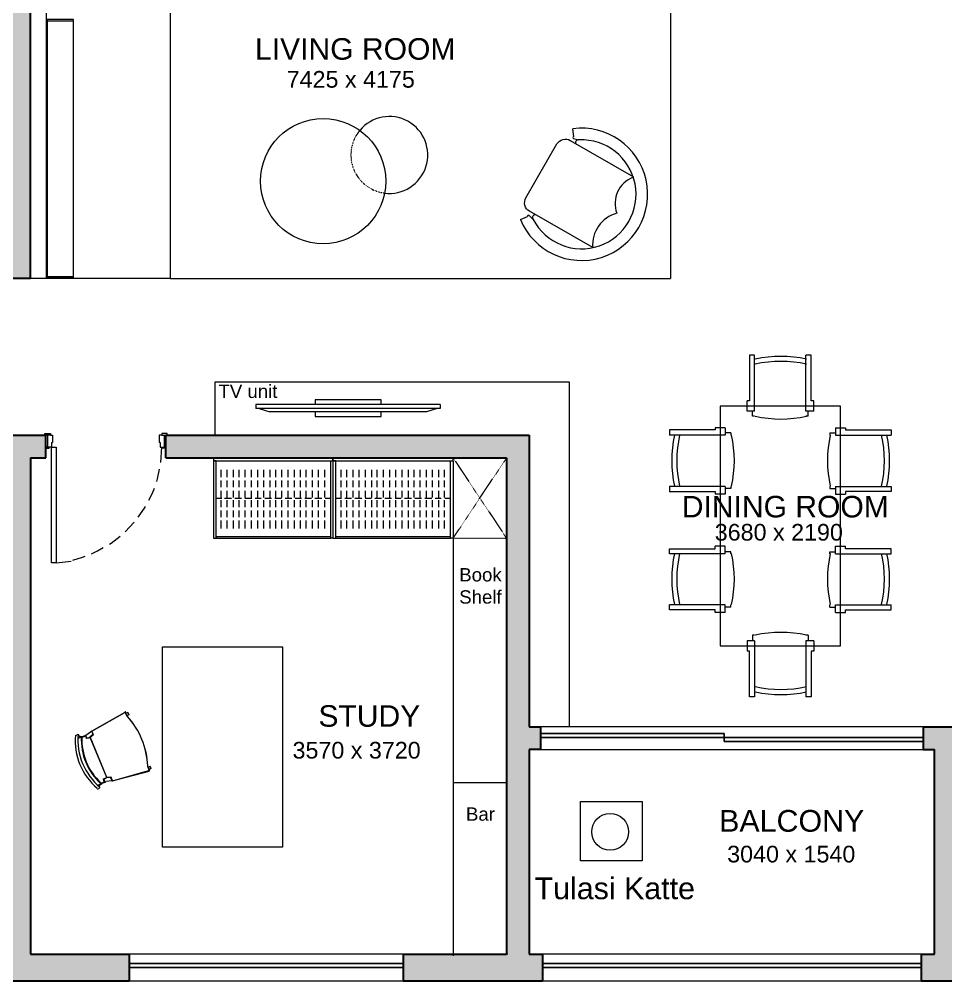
# Model space of a CAD drawing. Header units: millimetres. Extents: x 75500 to 345360, y -224327 to 19532.
# Drawn here: x 219177 to 226127, y 5837 to 13047 of the extents above; entities that cross this region are included whole.
import ezdxf

# ---------------------------------------------------------------- set-up
doc = ezdxf.new("R2010")
doc.units = ezdxf.units.MM
doc.header["$LTSCALE"] = 0.01
doc.linetypes.add('ZWCAD_ISO03W100', pattern=[30, 12, -18])
doc.layers.add('A- Ele 4', color=250, linetype='Continuous', lineweight=15, true_color=0x333333)
for name, color, linetype, lineweight in [('A- Windows', 150, 'Continuous', 9), ('A-WALL', 7, 'Continuous', 30), ('ele 0.1', 252, 'Continuous', 13), ('funiture', 11, 'Continuous', 5), ('hatch', 251, 'Continuous', 0)]:
    doc.layers.add(name, color=color, linetype=linetype, lineweight=lineweight)
doc.styles.add('Arial$001H0', font='arial.ttf')

# ---------------------------------------------------------------- blocks, each defined once
blk = doc.blocks.new('werfwef')
at = {"layer": 'funiture'}
for p, q in [((71968.2, 14516.6), (71968.2, 14440.4)), ((72023.3, 14516.6), (71968.2, 14516.6)), ((72006.3, 14558.9), (72006.3, 14516.6)), ((72023.3, 14558.9), (72006.3, 14558.9)), ((72425.4, 14558.9), (72408.4, 14558.9)), ((72408.4, 14516.6), (72408.4, 14097.5)), ((72467.7, 14516.6), (72408.4, 14516.6)), ((72425.4, 14558.9), (72425.4, 14516.6)), ((72467.7, 14516.6), (72467.7, 14440.4)), ((71985.2, 14440.4), (71968.2, 14440.4)), ((72446.5, 14097.5), (72408.4, 14097.5))]:
    blk.add_line(p, q, dxfattribs=at)
for points in [[(72023.3, 14516.6), (72023.3, 14097.5), (71985.2, 14097.5), (71985.2, 14440.4)], [(72467.7, 14440.4), (72446.5, 14440.4), (72446.5, 14097.5)]]:
    blk.add_lwpolyline(points, dxfattribs=at)
for points in [[(72412, 14559.2), (72285.5, 14587), (72154.6, 14587), (72028.1, 14559.1)], [(72028.2, 14173.5), (72154.6, 14145.6), (72285.6, 14145.6), (72412, 14173.5)], [(72028.3, 14134.5), (72154.8, 14107.8), (72285.4, 14107.8), (72411.9, 14134.5)]]:
    blk.add_open_spline(points, degree=3, dxfattribs=at)
blk = doc.blocks.new('werf')
at = {"layer": 'funiture'}
for p, q in [((71803.2, 15227.7), (71727, 15227.7)), ((71727, 15206.5), (71727, 15227.7)), ((71803.2, 15168.4), (71803.2, 15227.7)), ((71845.5, 15185.3), (71803.2, 15185.3)), ((71845.5, 15168.4), (71845.5, 15185.3)), ((71803.2, 14787.5), (71384.1, 14787.5)), ((71384.1, 14749.4), (71384.1, 14787.5)), ((71803.2, 14728.2), (71803.2, 14787.5)), ((71845.5, 14770.5), (71845.5, 14787.5)), ((71803.2, 14728.2), (71727, 14728.2)), ((71845.5, 14770.5), (71803.2, 14770.5))]:
    blk.add_line(p, q, dxfattribs=at)
for points in [[(71803.2, 15168.4), (71384.1, 15168.4), (71384.1, 15206.5), (71727, 15206.5)], [(71727, 14728.2), (71727, 14749.4), (71384.1, 14749.4)]]:
    blk.add_lwpolyline(points, dxfattribs=at)
for points in [[(71421.1, 15171.9), (71394.4, 15045.4), (71394.4, 14914.7), (71421.1, 14788.2)], [(71460.1, 15171.9), (71432.2, 15045.5), (71432.2, 14914.6), (71460.1, 14788.2)], [(71850, 14788.2), (71877.9, 14914.6), (71877.9, 15045.5), (71850, 15171.9)]]:
    blk.add_open_spline(points, degree=3, dxfattribs=at)
blk = doc.blocks.new('qwerf')
at = {"layer": 'funiture'}
for p, q in [((71384.1, 16010.7), (71384.1, 15972.6)), ((71803.2, 16027.7), (71727, 16027.7)), ((71803.2, 16027.7), (71803.2, 15972.6)), ((71803.2, 15972.6), (71384.1, 15972.6)), ((71845.5, 15989.6), (71803.2, 15989.6)), ((71845.5, 15989.6), (71845.5, 15972.6)), ((71803.2, 15587.5), (71803.2, 15528.2)), ((71845.5, 15587.5), (71845.5, 15570.5)), ((71727, 15549.4), (71727, 15528.2)), ((71803.2, 15528.2), (71727, 15528.2)), ((71845.5, 15570.5), (71803.2, 15570.5))]:
    blk.add_line(p, q, dxfattribs=at)
for points in [[(71727, 16027.7), (71727, 16010.7), (71384.1, 16010.7)], [(71803.2, 15587.5), (71384.1, 15587.5), (71384.1, 15549.4), (71727, 15549.4)]]:
    blk.add_lwpolyline(points, dxfattribs=at)
for points in [[(71421.1, 15971.9), (71394.4, 15845.4), (71394.4, 15714.7), (71421.1, 15588.2)], [(71460.1, 15971.9), (71432.2, 15845.5), (71432.2, 15714.6), (71460.1, 15588.2)], [(71850, 15588.2), (71877.9, 15714.6), (71877.9, 15845.5), (71850, 15971.9)]]:
    blk.add_open_spline(points, degree=3, dxfattribs=at)
blk = doc.blocks.new('azser')
at = {"layer": 'funiture'}
for p, q in [((72628.6, 15227.7), (72704.7, 15227.7)), ((72628.6, 15168.4), (72628.6, 15227.7)), ((72704.7, 15206.5), (72704.7, 15227.7)), ((72586.2, 15185.3), (72628.6, 15185.3)), ((72586.2, 15168.4), (72586.2, 15185.3)), ((72586.2, 14770.5), (72586.2, 14787.5)), ((72628.6, 14787.5), (73047.6, 14787.5)), ((72628.6, 14728.2), (72628.6, 14787.5)), ((73047.6, 14749.4), (73047.6, 14787.5)), ((72586.2, 14770.5), (72628.6, 14770.5)), ((72628.6, 14728.2), (72704.7, 14728.2))]:
    blk.add_line(p, q, dxfattribs=at)
for points in [[(72628.6, 15168.4), (73047.6, 15168.4), (73047.6, 15206.5), (72704.7, 15206.5)], [(72704.7, 14728.2), (72704.7, 14749.4), (73047.6, 14749.4)]]:
    blk.add_lwpolyline(points, dxfattribs=at)
for points in [[(72590.2, 15171.9), (72562.3, 15045.5), (72562.3, 14914.6), (72590.2, 14788.2)], [(72975.9, 14788.2), (73003.8, 14914.6), (73003.8, 15045.5), (72975.9, 15171.9)], [(73014.9, 14788.2), (73041.6, 14914.7), (73041.6, 15045.4), (73014.9, 15171.9)]]:
    blk.add_open_spline(points, degree=3, dxfattribs=at)
blk = doc.blocks.new('qwedd')
at = {"layer": 'funiture'}
for p, q in [((72628.6, 16027.7), (72704.7, 16027.7)), ((72628.6, 16027.7), (72628.6, 15972.6)), ((73047.6, 16010.7), (73047.6, 15972.6)), ((72586.2, 15989.6), (72628.6, 15989.6)), ((72586.2, 15989.6), (72586.2, 15972.6)), ((72628.6, 15972.6), (73047.6, 15972.6)), ((72586.2, 15587.5), (72586.2, 15570.5)), ((72628.6, 15587.5), (72628.6, 15528.2)), ((72586.2, 15570.5), (72628.6, 15570.5)), ((72628.6, 15528.2), (72704.7, 15528.2)), ((72704.7, 15549.4), (72704.7, 15528.2))]:
    blk.add_line(p, q, dxfattribs=at)
for points in [[(72704.7, 16027.7), (72704.7, 16010.7), (73047.6, 16010.7)], [(72628.6, 15587.5), (73047.6, 15587.5), (73047.6, 15549.4), (72704.7, 15549.4)]]:
    blk.add_lwpolyline(points, dxfattribs=at)
for points in [[(72590.2, 15971.9), (72562.3, 15845.5), (72562.3, 15714.6), (72590.2, 15588.2)], [(72975.9, 15588.2), (73003.8, 15714.6), (73003.8, 15845.5), (72975.9, 15971.9)], [(73014.9, 15588.2), (73041.6, 15714.7), (73041.6, 15845.4), (73014.9, 15971.9)]]:
    blk.add_open_spline(points, degree=3, dxfattribs=at)
blk = doc.blocks.new('qw f')
at = {"layer": 'funiture'}
for p, q in [((72408.4, 16239.3), (72408.4, 16658.3)), ((72446.5, 16658.3), (72408.4, 16658.3)), ((71968.2, 16239.3), (71968.2, 16315.5)), ((71985.2, 16315.5), (71968.2, 16315.5)), ((72467.7, 16239.3), (72467.7, 16315.5)), ((72023.3, 16239.3), (71968.2, 16239.3)), ((72006.3, 16201.2), (72006.3, 16239.3)), ((72467.7, 16239.3), (72408.4, 16239.3)), ((72425.4, 16201.2), (72425.4, 16239.3)), ((72023.3, 16201.2), (72006.3, 16201.2)), ((72425.4, 16201.2), (72408.4, 16201.2))]:
    blk.add_line(p, q, dxfattribs=at)
for points in [[(72023.3, 16239.3), (72023.3, 16658.3), (71985.2, 16658.3), (71985.2, 16315.5)], [(72467.7, 16315.5), (72446.5, 16315.5), (72446.5, 16658.3)]]:
    blk.add_lwpolyline(points, dxfattribs=at)
for points in [[(72411.9, 16629.9), (72285.4, 16656.5), (72154.8, 16656.5), (72028.3, 16629.9)], [(72412, 16590.9), (72285.6, 16618.8), (72154.6, 16618.8), (72028.2, 16590.9)], [(72028.1, 16201), (72154.6, 16173.1), (72285.5, 16173.1), (72412, 16200.9)]]:
    blk.add_open_spline(points, degree=3, dxfattribs=at)
blk = doc.blocks.new('chair')
at = {"layer": 'funiture'}
for p, q in [((960749.1, -138958.1), (960778.8, -138962.3)), ((960766.1, -138936.9), (960766.1, -138936.9)), ((960766.1, -138936.9), (960766.1, -138936.9)), ((960778.8, -138962.3), (960808.4, -138966.6)), ((960778.8, -138966.6), (960808.4, -138970.8)), ((960808.4, -138966.6), (960808.4, -138966.6)), ((960867.7, -138966.6), (960821.1, -138970.8)), ((960863.4, -138992), (960833.8, -138996.2)), ((961151.3, -138979.3), (961151.3, -138979.3)), ((961155.5, -138979.3), (961151.3, -139008.9)), ((961172.4, -138987.7), (961155.5, -138983.5)), ((961172.4, -138987.7), (961155.5, -138983.5)), ((960783, -139322.1), (960833.8, -138996.2)), ((960783, -139322.1), (960833.8, -139000.4)), ((960863.4, -138996.2), (960833.8, -139000.4)), ((961168.2, -139004.7), (961151.3, -139004.7)), ((960689.9, -139334.8), (960719.5, -139339)), ((960719.5, -139334.8), (960749.1, -139339)), ((960719.5, -139339), (960728, -139339)), ((960749.1, -139343.3), (960749.1, -139343.3)), ((960749.1, -139343.3), (960749.1, -139343.3)), ((960749.1, -139343.3), (960761.8, -139343.3)), ((960804.2, -139364.4), (960761.8, -139343.3)), ((960804.2, -139364.4), (960761.8, -139343.3)), ((960808.4, -139364.4), (960812.6, -139334.8)), ((960677.2, -139356), (960677.2, -139356)), ((960677.2, -139356), (960677.2, -139356)), ((960677.2, -139360.2), (960698.4, -139360.2)), ((960698.4, -139360.2), (960698.4, -139360.2)), ((960804.2, -139364.4), (961079.3, -139444.9)), ((960804.2, -139364.4), (961079.3, -139444.9)), ((960808.4, -139364.4), (961079.3, -139440.6)), ((961087.8, -139411), (961083.5, -139440.6)), ((961079.3, -139440.6), (961079.3, -139440.6)), ((961100.5, -139436.4), (961083.5, -139436.4))]:
    blk.add_line(p, q, dxfattribs=at)
for points in [[(960766.1, -138932.7), (960744.9, -138932.7), (960744.9, -138932.7)], [(960766.1, -138932.7), (960744.9, -138932.7), (960744.9, -138932.7)], [(960787.2, -138966.6), (960808.4, -138966.6), (960808.4, -138966.6)], [(960808.4, -138970.8), (960804.2, -138983.5), (960808.4, -138992), (960821.1, -138996.2), (960833.8, -139000.4)], [(960808.4, -138966.6), (960808.4, -138983.5), (960812.6, -138992), (960821.1, -138996.2), (960833.8, -138996.2)], [(960812.6, -138966.6), (960821.1, -138970.8), (960808.4, -138966.6)], [(960863.4, -138992), (960867.7, -138966.6), (960821.1, -138970.8)], [(960863.4, -138996.2), (960863.4, -138996.2), (960867.7, -138966.6)], [(961151.3, -138975), (960867.7, -138966.6), (961151.3, -138975), (960867.7, -138966.6)], [(961151.3, -139008.9), (961155.5, -138979.3), (961155.5, -138983.5)], [(961168.2, -139004.7), (961172.4, -138987.7), (961168.2, -139004.7), (961151.3, -139004.7), (961151.3, -139008.9)], [(960698.4, -139360.2), (960702.6, -139347.5), (960706.8, -139343.3), (960728, -139339)], [(960698.4, -139360.2), (960702.6, -139347.5), (960706.8, -139343.3), (960728, -139339)], [(960749.1, -139339), (960753.4, -139326.4), (960757.6, -139317.9), (960770.3, -139317.9), (960783, -139322.1), (960770.3, -139322.1), (960757.6, -139322.1), (960753.4, -139330.6), (960749.1, -139343.3), (960728, -139339)], [(960804.2, -139364.4), (960808.4, -139334.8), (960812.6, -139334.8)], [(960677.2, -139360.2), (960698.4, -139360.2), (960698.4, -139360.2)], [(961083.5, -139440.6), (961087.8, -139411), (961087.8, -139415.2)], [(961100.5, -139436.4), (961104.7, -139419.5), (961100.5, -139436.4), (961083.5, -139436.4), (961083.5, -139440.6)]]:
    blk.add_lwpolyline(points, dxfattribs=at)
for points in [[(960787.2, -138966.6), (960770.3, -138953.9), (960766.1, -138945.4), (960766.1, -138936.9), (960766.1, -138945.4), (960770.3, -138953.9)], [(960783, -139322.1), (960808.4, -139334.8)], [(961087.8, -139415.2), (961104.7, -139419.5)]]:
    blk.add_lwpolyline(points, close=True, dxfattribs=at)
for points in [[(960746.9, -138928.6), (960657, -139050.9), (960632, -139209.3), (960679.9, -139353.3)], [(960746.9, -138928.6), (960657, -139050.9), (960632, -139209.3), (960679.9, -139353.3)], [(960768.2, -138932.8), (960678.2, -139055.1), (960653.2, -139213.5), (960701.1, -139357.6)], [(960780.1, -138959.9), (960704.7, -139069.8), (960683, -139207.8), (960720.8, -139335.5)], [(960782.7, -138963.5), (960709.1, -139071.7), (960687.7, -139207.3), (960724.4, -139333)], [(961158.3, -138973.1), (961157.1, -138971.7), (961155.4, -138970.9), (961153.6, -138970.8)], [(961158.3, -138973.1), (961157.1, -138971.7), (961155.4, -138970.9), (961153.6, -138970.8)], [(961159.6, -138978.1), (961159.9, -138976.3), (961159.4, -138974.5), (961158.3, -138973.1)], [(961159.6, -138978.1), (961159.9, -138976.3), (961159.4, -138974.5), (961158.3, -138973.1)], [(961090.2, -139409), (961157.1, -139287), (961179.4, -139145.5), (961153.3, -139008.8)], [(961090.7, -139408), (961157, -139286.6), (961179.2, -139145.9), (961153.6, -139010)], [(961090.7, -139408), (961157, -139286.6), (961179.2, -139145.9), (961153.6, -139010)], [(961151.3, -139005.8), (961151.2, -139006.5), (961151.2, -139007.2), (961151.4, -139008)], [(961151.3, -139005.8), (961151.2, -139006.5), (961151.2, -139007.2), (961151.4, -139008)], [(961088.5, -139405.8), (961088.2, -139406.5), (961088, -139407.2), (961087.8, -139407.9)], [(961088.5, -139405.8), (961088.2, -139406.5), (961088, -139407.2), (961087.8, -139407.9)], [(961079.7, -139444.6), (961081.4, -139445.1), (961083.3, -139444.9), (961084.8, -139443.9)], [(961079.7, -139444.6), (961081.4, -139445.1), (961083.3, -139444.9), (961084.8, -139443.9)], [(961084.8, -139443.9), (961086.4, -139442.9), (961087.4, -139441.3), (961087.7, -139439.5)], [(961084.8, -139443.9), (961086.4, -139442.9), (961087.4, -139441.3), (961087.7, -139439.5)]]:
    blk.add_open_spline(points, degree=3, dxfattribs=at)
blk = doc.blocks.new('tv')
at = {"layer": 'funiture'}
for p, q in [((961078.2, -143085), (962460.2, -143085)), ((961078.2, -143114.7), (961078.2, -143085)), ((961099.4, -143085), (961179.1, -143058.8)), ((961179.1, -143058.8), (962355.1, -143058.8)), ((962434.8, -143085), (962355.1, -143058.8)), ((962460.2, -143114.7), (962460.2, -143085)), ((961078.2, -143114.7), (962460.2, -143114.7))]:
    blk.add_line(p, q, dxfattribs=at)
for points in [[(962014.7, -143058.8), (962014.7, -143025), (961519.5, -143025), (961519.5, -143058.8)], [(961519.5, -143114.7), (961519.5, -143148.5), (962014.7, -143148.5), (962014.7, -143114.7)]]:
    blk.add_lwpolyline(points, dxfattribs=at)

msp = doc.modelspace()

# ---------------------------------------------------------------- hatches: boundary and pattern name
at = {"layer": 'hatch'}
h = msp.add_hatch(color=256, dxfattribs=at)
h.dxf.hatch_style = 1
h.paths.add_polyline_path([(219542, 17592.4), (219542, 16527.4), (221012, 16527.4), (221012, 17592.4)])
h.paths.add_polyline_path([(219827.3, 17149.1), (219827.3, 16884.4), (220681.5, 16884.4), (220681.5, 17149.1)], flags=16)
h.paths.add_polyline_path([(228042, 17592.4), (228042, 16452.4), (229042, 16452.4), (229042, 17592.4)], flags=16)
h.paths.add_polyline_path([(228123.5, 17149.1), (228123.5, 16884.4), (228977.7, 16884.4), (228977.7, 17149.1)], flags=0)
h.paths.add_polyline_path([(229212, 17592.4), (229212, 16452.4), (230012, 16452.4), (230012, 17592.4)], flags=16)
h.paths.add_polyline_path([(229215, 17126), (229215, 16858.5), (229960.4, 16858.5), (229960.4, 17126)], flags=0)
h.paths.add_polyline_path([(227272, 16452.4), (227272, 17592.4), (227872, 17592.4), (227872, 16452.4)], flags=16)
h.paths.add_polyline_path([(227278.5, 17160.4), (227278.5, 16881.9), (227861.3, 16881.9), (227861.3, 17160.4)], flags=0)
h.paths.add_polyline_path([(208347, 14272.4), (209597, 14272.4), (209597, 14102.4), (208547, 14102.4), (208547, 9927.4), (213877, 9927.4), (213877, 10052.4), (213945.4, 10052.4), (213953.9, 10052.4), (214047, 10052.4), (214047, 10043.9), (214047, 9927.4), (214203.5, 9927.4), (214212, 9927.4), (214212, 9838.5), (214212, 9830), (214212, 9757.4), (210497, 9757.4), (210497, 8957.4), (210327, 8957.4), (210327, 9757.4), (208547, 9757.4), (208547, 9657.4), (208347, 9657.4)])
h.paths.add_polyline_path([(225942.1, 5837.4), (225942.1, 6037.4), (226042, 6037.4), (226042, 7572.4), (225957, 7572.4), (225957, 7742.4), (226687, 7742.4), (226687, 8762.4), (226857, 8762.4), (226857, 7742.4), (228098.9, 7742.4), (228107.4, 7742.4), (228107.4, 7653.5), (228107.4, 7640.8), (228107.4, 7572.4), (227172, 7572.4), (227172, 7476.5), (227103.6, 7476.5), (227090.9, 7476.5), (227002, 7476.5), (227002, 7489.2), (227002, 7572.4), (226212, 7572.4), (226212, 6037.4), (227002, 6037.4), (227002, 6689.2), (227002, 6697.7), (227090.9, 6697.7), (227103.6, 6697.7), (227172, 6697.7), (227172, 6037.4), (230052, 6037.4), (230052, 7572.4), (229952, 7572.4), (229952, 7742.4), (230052, 7742.4), (230052, 12627.4), (226857, 12627.4), (226857, 9712.4), (226687, 9712.4), (226687, 12797.4), (228182, 12797.4), (228182, 12927.4), (228254.6, 12927.4), (228263.1, 12927.4), (228352, 12927.4), (228352, 12914.7), (228352, 12797.4), (230222, 12797.4), (230222, 5837.4)])
h.paths.add_polyline_path([(216047, 11191.3), (216047, 11199.7), (216047, 11272.4), (216147, 11272.4), (216147, 13312.4), (216317, 13312.4), (216317, 13164.4), (216317, 13155.9), (216317, 13062.8), (216317, 13054.4), (216317, 11272.4), (217112, 11272.4), (217112, 13054.4), (217112, 13062.8), (217112, 13155.9), (217112, 13164.4), (217112, 13312.4), (219092, 13312.4), (219092, 14272.4), (219372, 14272.4), (219372, 14382.4), (219542, 14382.4), (219542, 14272.4), (219682, 14272.4), (219682, 14102.4), (219262, 14102.4), (219262, 11102.4), (218617, 11102.4), (218617, 11272.4), (219092, 11272.4), (219092, 13142.4), (217282, 13142.4), (217282, 11272.4), (217752, 11272.4), (217752, 11102.4), (216059.7, 11102.4), (216047, 11102.4)])
h.paths.add_polyline_path([(213667, 14102.4), (213667, 14272.4), (216317, 14272.4), (216317, 14002.4), (216147, 14002.4), (216147, 14102.4), (214567, 14102.4), (214567, 13625.8), (214567, 13477.6), (214567, 12004.6), (214567, 11407.8), (214567, 11272.4), (215197, 11272.4), (215197, 11199.7), (215196.2, 11199.7), (215196.2, 11191.3), (215197, 11191.3), (215197, 11102.4), (215187.8, 11102.4), (214047, 11102.4), (214047, 10965.1), (214047, 10952.4), (213953.9, 10952.4), (213945.4, 10952.4), (213877, 10952.4), (213877, 11102.4), (213756.3, 11102.4), (213747, 11102.4), (213747, 11272.4), (214397, 11272.4), (214397, 14102.4)])
h.paths.add_polyline_path([(211597, 14272.4), (212917, 14272.4), (212917, 14102.4), (212817, 14102.4), (212817, 11272.4), (212897, 11272.4), (212897, 11199.7), (212897, 11191.3), (212897, 11102.4), (212884.3, 11102.4), (212647, 11102.4), (212647, 14102.4), (211597, 14102.4)])
h.paths.add_polyline_path([(220917, 14102.4), (220917, 14272.4), (221012, 14272.4), (221012, 14382.4), (221182, 14382.4), (221182, 14272.4), (224932, 14272.4), (224932, 14102.4)])
h.paths.add_polyline_path([(208347, 7377.4), (208347, 5837.4), (208547, 5837.4), (208547, 7377.4)])
h.paths.add_polyline_path([(221182, 17592.4), (221182, 17762.4), (219542, 17762.4), (219542, 19362.4), (219978, 19362.4), (220126.1, 19362.4), (221514.5, 19362.4), (222115.5, 19362.4), (222242, 19362.4), (222242, 17762.4), (222147, 17762.4), (222147, 17592.4), (225962, 17592.4), (225962, 14272.4), (225832, 14272.4), (225832, 14102.4), (228182, 14102.4), (228182, 13957.4), (228254.6, 13957.4), (228263.1, 13957.4), (228352, 13957.4), (228352, 13965.8), (228352, 14102.4), (230212, 14102.4), (230212, 17762.4), (227102, 17762.4), (227102, 16452.4), (227091.3, 16452.4), (227082, 16452.4), (227082, 16363.5), (227082.8, 16363.5), (227082.8, 16350.8), (227082, 16350.8), (227082, 16282.4), (227102, 16282.4), (228842, 16282.4), (228842, 16195.9), (228842, 16182.4), (228935.1, 16182.4), (228935.1, 16183.2), (228943.6, 16183.2), (228943.6, 16182.4), (229012, 16182.4), (229012, 16282.4), (230012, 16282.4), (230012, 14272.4), (229012, 14272.4), (229012, 15332.4), (228943.6, 15332.4), (228935.1, 15332.4), (228842, 15332.4), (228842, 15323.9), (228842, 14272.4), (226132, 14272.4), (226132, 16282.4), (226232, 16282.4), (226232, 16350.8), (226232, 16363.5), (226232, 16452.4), (226223.5, 16452.4), (226132, 16452.4), (226132, 17762.4), (222412, 17762.4), (222412, 19532.4), (219372, 19532.4), (219372, 16232.4), (219542, 16232.4), (219542, 16357.4), (219661.7, 16357.4), (219681.7, 16357.4), (219731.7, 16357.4), (219751.7, 16357.4), (219801.7, 16357.4), (219821.7, 16357.4), (219871.7, 16357.4), (219891.7, 16357.4), (220131.6, 16357.4), (220131.6, 16527.4), (220910.4, 16527.4), (220910.4, 16357.4), (221012, 16357.4), (221012, 16132.4), (221182, 16132.4)])
h.paths.add_polyline_path([(215382, 6827.4), (215382, 6037.4), (217847, 6037.4), (217847, 8002.4), (217777, 8002.4), (217777, 8003.1), (217785.5, 8003.1), (217785.5, 8015.8), (217777, 8015.8), (217777, 8104.6), (217777, 8113.1), (217777, 8172.4), (218237, 8172.4), (218237, 8134.3), (218237, 8058.1), (218237, 8002.4), (218017, 8002.4), (218017, 6037.4), (218177, 6037.4), (218177, 5837.4), (210227, 5837.4), (210227, 6037.4), (210327, 6037.4), (210327, 6842.4), (210497, 6842.4), (210497, 6037.4), (215212, 6037.4), (215212, 6827.4)])
h.paths.add_polyline_path([(220002, 5837.4), (218877, 5837.4), (218877, 6037.4), (219092, 6037.4), (219092, 8002.4), (219017, 8002.4), (219017, 8172.4), (219092, 8172.4), (219092, 9757.4), (218713.2, 9757.4), (218565, 9757.4), (215382, 9757.4), (215382, 8172.4), (216922, 8172.4), (216922, 8015.8), (216917.8, 8015.8), (216917.8, 8003.1), (216922, 8003.1), (216922, 8002.4), (215212, 8002.4), (215212, 9757.4), (215112, 9757.4), (215112, 9830), (215112, 9838.5), (215112, 9927.4), (215120.5, 9927.4), (219368.5, 9927.4), (219377, 9927.4), (219377, 9838.5), (219377, 9830), (219377, 9757.4), (219262, 9757.4), (219262, 6037.4), (220002, 6037.4)])
h.paths.add_polyline_path([(222432, 6037.4), (222832, 6037.4), (222832, 9757.4), (220277, 9757.4), (220277, 9830), (220277, 9838.5), (220277, 9927.4), (220285.5, 9927.4), (223002, 9927.4), (223002, 7742.4), (223087, 7742.4), (223087, 7572.4), (223002, 7572.4), (223002, 6037.4), (223101.9, 6037.4), (223101.9, 5837.4), (222057, 5837.4), (222057, 6037.4)])

# ---------------------------------------------------------------- linework, layer by layer
at = {"color": 7, "linetype": 'Continuous', "lineweight": 5}
for p, q in [((219389.7, 9927.4), (219389.7, 9838.5)), ((219410.9, 9927.4), (219427.8, 9927.4)), ((219427.8, 9927.4), (219427.8, 9872.3)), ((220226.2, 9927.4), (220226.2, 9872.3)), ((220247.4, 9927.4), (220226.2, 9927.4)), ((220264.3, 9927.4), (220264.3, 9838.5)), ((219419.3, 9838.5), (219389.7, 9838.5)), ((219419.3, 9872.3), (219419.3, 9838.5)), ((219419.3, 9872.3), (219427.8, 9872.3)), ((220234.7, 9872.3), (220226.2, 9872.3)), ((220234.7, 9872.3), (220234.7, 9838.5)), ((220234.7, 9838.5), (220264.3, 9838.5))]:
    msp.add_line(p, q, dxfattribs=at)
at = {"color": 8, "linetype": 'Continuous', "lineweight": 5}
for p, q in [((220238.9, 9724.2), (220247.4, 9838.5)), ((219972.2, 9203.6), (220040, 9275.5)), ((219453.2, 8970.8), (219567.5, 8983.5)), ((225957, 7742.4), (223087, 7742.4)), ((223087, 7572.4), (225957, 7572.4)), ((222057, 6037.4), (220002, 6037.4)), ((222842.2, 6037.4), (222832, 6037.4)), ((225942.1, 6037.4), (223101.9, 6037.4)), ((220002, 5837.4), (222057, 5837.4)), ((223101.9, 5837.4), (225942.1, 5837.4))]:
    msp.add_line(p, q, dxfattribs=at)
at = {"color": 7, "linetype": 'Continuous', "lineweight": 5}
for points in [[(219368.5, 9927.4), (219368.5, 9940.1), (219410.9, 9940.1), (219410.9, 9927.4)], [(220285.5, 9927.4), (220285.5, 9940.1), (220247.4, 9940.1), (220247.4, 9927.4)], [(219453.2, 9838.5), (219453.2, 8970.8), (219419.3, 8970.8), (219419.3, 9838.5)]]:
    msp.add_lwpolyline(points, close=True, dxfattribs=at)
for points in [[(219389.7, 9838.5), (219377, 9838.5), (219377, 9830), (219402.4, 9830), (219402.4, 9838.5)], [(220264.3, 9838.5), (220277, 9838.5), (220277, 9830), (220251.6, 9830), (220251.6, 9838.5)]]:
    msp.add_lwpolyline(points, dxfattribs=at)
at = {"color": 8, "linetype": 'Continuous', "lineweight": 5}
for points in [[(220209.3, 9580.3), (220213.5, 9601.5), (220230.4, 9673.4)], [(220150, 9440.6), (220175.4, 9487.2), (220192.3, 9529.5)], [(220069.6, 9313.6), (220116.2, 9381.3), (220124.6, 9394)], [(219853.7, 9110.5), (219866.4, 9118.9), (219934.1, 9169.7)], [(219718.3, 9038.5), (219764.8, 9059.7), (219807.2, 9085.1)], [(219578.6, 8991.9), (219650.6, 9013.1), (219671.7, 9021.6)]]:
    msp.add_lwpolyline(points, dxfattribs=at)
at = {"layer": 'A- Ele 4'}
for p, q in [((220312, 11102.4), (220312, 13619)), ((219382, 11102.4), (219382, 13537.2)), ((219385.5, 13044.2), (219385.5, 11104.9)), ((219584.5, 13044.2), (219385.5, 13044.2)), ((219385.5, 13034.2), (219584.5, 13034.2)), ((219584.5, 11104.9), (219584.5, 13044.2)), ((223336.7, 12167.5), (223328.9, 12225.3)), ((223335.6, 12153.2), (223375.6, 12141.7)), ((222936.6, 11544.4), (222990.5, 11566.7)), ((223002.3, 11574.7), (223032.3, 11545.9)), ((220312, 11102.4), (219382, 11102.4)), ((219585.5, 11114.9), (219385.5, 11114.9)), ((219584.5, 11104.9), (219385.5, 11104.9)), ((220646.5, 9927.4), (220646.5, 10327.4)), ((220646.5, 10327.4), (223302, 10327.4)), ((223302, 10327.4), (223302, 7739)), ((220688.1, 9668.5), (220688.1, 9613.5)), ((220734.7, 9668.5), (220734.7, 9613.5)), ((220781.2, 9668.5), (220781.2, 9613.5)), ((220823.6, 9668.5), (220823.6, 9613.5)), ((220870.1, 9668.5), (220870.1, 9613.5)), ((220916.7, 9668.5), (220916.7, 9613.5)), ((220963.2, 9668.5), (220963.2, 9613.5)), ((221009.8, 9668.5), (221009.8, 9613.5)), ((221056.4, 9668.5), (221056.4, 9613.5)), ((221098.7, 9668.5), (221098.7, 9613.5)), ((221145.2, 9668.5), (221145.2, 9613.5)), ((221191.8, 9668.5), (221191.8, 9613.5)), ((221238.4, 9668.5), (221238.4, 9613.5)), ((221284.9, 9668.5), (221284.9, 9613.5)), ((221327.3, 9668.5), (221327.3, 9613.5)), ((221373.8, 9668.5), (221373.8, 9613.5)), ((221420.4, 9668.5), (221420.4, 9613.5)), ((221466.9, 9668.5), (221466.9, 9613.5)), ((221589.7, 9668.5), (221589.7, 9613.5)), ((221632, 9668.5), (221632, 9613.5)), ((221678.6, 9668.5), (221678.6, 9613.5)), ((221725.1, 9668.5), (221725.1, 9613.5)), ((221771.7, 9668.5), (221771.7, 9613.5)), ((221818.3, 9668.5), (221818.3, 9613.5)), ((221860.6, 9668.5), (221860.6, 9613.5)), ((221907.1, 9668.5), (221907.1, 9613.5)), ((221953.7, 9668.5), (221953.7, 9613.5)), ((222000.3, 9668.5), (222000.3, 9613.5)), ((222046.8, 9668.5), (222046.8, 9613.5)), ((222093.4, 9668.5), (222093.4, 9613.5)), ((222135.7, 9668.5), (222135.7, 9613.5)), ((222182.3, 9668.5), (222182.3, 9613.5)), ((222228.8, 9668.5), (222228.8, 9613.5)), ((222275.4, 9668.5), (222275.4, 9613.5)), ((222322, 9668.5), (222322, 9613.5)), ((222364.3, 9668.5), (222364.3, 9613.5)), ((220688.1, 9588.1), (220688.1, 9537.3)), ((220734.7, 9588.1), (220734.7, 9537.3)), ((220781.2, 9588.1), (220781.2, 9537.3)), ((220823.6, 9588.1), (220823.6, 9537.3)), ((220870.1, 9588.1), (220870.1, 9537.3)), ((220916.7, 9588.1), (220916.7, 9537.3)), ((220963.2, 9588.1), (220963.2, 9537.3)), ((221009.8, 9588.1), (221009.8, 9537.3)), ((221056.4, 9588.1), (221056.4, 9537.3)), ((221098.7, 9588.1), (221098.7, 9537.3)), ((221145.2, 9588.1), (221145.2, 9537.3)), ((221191.8, 9588.1), (221191.8, 9537.3)), ((221238.4, 9588.1), (221238.4, 9537.3)), ((221284.9, 9588.1), (221284.9, 9537.3)), ((221327.3, 9588.1), (221327.3, 9537.3)), ((221373.8, 9588.1), (221373.8, 9537.3)), ((221420.4, 9588.1), (221420.4, 9537.3)), ((221466.9, 9588.1), (221466.9, 9537.3)), ((221589.7, 9588.1), (221589.7, 9537.3)), ((221632, 9588.1), (221632, 9537.3)), ((221678.6, 9588.1), (221678.6, 9537.3)), ((221725.1, 9588.1), (221725.1, 9537.3)), ((221771.7, 9588.1), (221771.7, 9537.3)), ((221818.3, 9588.1), (221818.3, 9537.3)), ((221860.6, 9588.1), (221860.6, 9537.3)), ((221907.1, 9588.1), (221907.1, 9537.3)), ((221953.7, 9588.1), (221953.7, 9537.3)), ((222000.3, 9588.1), (222000.3, 9537.3)), ((222046.8, 9588.1), (222046.8, 9537.3)), ((222093.4, 9588.1), (222093.4, 9537.3)), ((222135.7, 9588.1), (222135.7, 9537.3)), ((222182.3, 9588.1), (222182.3, 9537.3)), ((222228.8, 9588.1), (222228.8, 9537.3)), ((222275.4, 9588.1), (222275.4, 9537.3)), ((222322, 9588.1), (222322, 9537.3)), ((222364.3, 9588.1), (222364.3, 9537.3)), ((220654.2, 9456.8), (220696.6, 9456.8)), ((220688.1, 9511.9), (220688.1, 9461.1)), ((220717.7, 9456.8), (220768.5, 9456.8)), ((220734.7, 9511.9), (220734.7, 9461.1)), ((220781.2, 9511.9), (220781.2, 9461.1)), ((220793.9, 9456.8), (220844.7, 9456.8)), ((220823.6, 9511.9), (220823.6, 9461.1)), ((220870.1, 9511.9), (220870.1, 9461.1)), ((220870.1, 9456.8), (220920.9, 9456.8)), ((220916.7, 9511.9), (220916.7, 9461.1)), ((220946.3, 9456.8), (220992.9, 9456.8)), ((220963.2, 9511.9), (220963.2, 9461.1)), ((221009.8, 9511.9), (221009.8, 9461.1)), ((221018.3, 9456.8), (221069.1, 9456.8)), ((221056.4, 9511.9), (221056.4, 9461.1)), ((221094.5, 9456.8), (221145.2, 9456.8)), ((221098.7, 9511.9), (221098.7, 9461.1)), ((221145.2, 9511.9), (221145.2, 9461.1)), ((221170.6, 9456.8), (221221.4, 9456.8)), ((221191.8, 9511.9), (221191.8, 9461.1)), ((221238.4, 9511.9), (221238.4, 9461.1)), ((221246.8, 9456.8), (221293.4, 9456.8)), ((221284.9, 9511.9), (221284.9, 9461.1)), ((221318.8, 9456.8), (221369.6, 9456.8)), ((221327.3, 9511.9), (221327.3, 9461.1)), ((221373.8, 9511.9), (221373.8, 9461.1)), ((221395, 9456.8), (221445.8, 9456.8)), ((221420.4, 9511.9), (221420.4, 9461.1)), ((221466.9, 9511.9), (221466.9, 9461.1)), ((221471.2, 9456.8), (221513.5, 9456.8)), ((221551.6, 9456.8), (221593.9, 9456.8)), ((221589.7, 9511.9), (221589.7, 9461.1)), ((221619.3, 9456.8), (221670.1, 9456.8)), ((221632, 9511.9), (221632, 9461.1)), ((221678.6, 9511.9), (221678.6, 9461.1)), ((221695.5, 9456.8), (221746.3, 9456.8)), ((221725.1, 9511.9), (221725.1, 9461.1)), ((221771.7, 9511.9), (221771.7, 9461.1)), ((221771.7, 9456.8), (221818.3, 9456.8)), ((221818.3, 9511.9), (221818.3, 9461.1)), ((221843.7, 9456.8), (221894.4, 9456.8)), ((221860.6, 9511.9), (221860.6, 9461.1)), ((221907.1, 9511.9), (221907.1, 9461.1)), ((221919.8, 9456.8), (221970.6, 9456.8)), ((221953.7, 9511.9), (221953.7, 9461.1)), ((221996, 9456.8), (222042.6, 9456.8)), ((222000.3, 9511.9), (222000.3, 9461.1)), ((222046.8, 9511.9), (222046.8, 9461.1)), ((222068, 9456.8), (222118.8, 9456.8)), ((222093.4, 9511.9), (222093.4, 9461.1)), ((222135.7, 9511.9), (222135.7, 9461.1)), ((222144.2, 9456.8), (222195, 9456.8)), ((222182.3, 9511.9), (222182.3, 9461.1)), ((222220.4, 9456.8), (222271.2, 9456.8)), ((222228.8, 9511.9), (222228.8, 9461.1)), ((222275.4, 9511.9), (222275.4, 9461.1)), ((222296.6, 9456.8), (222343.1, 9456.8)), ((222322, 9511.9), (222322, 9461.1)), ((222364.3, 9511.9), (222364.3, 9461.1)), ((222368.5, 9456.8), (222410.8, 9456.8)), ((220688.1, 9439.9), (220688.1, 9389.1)), ((220734.7, 9439.9), (220734.7, 9389.1)), ((220781.2, 9439.9), (220781.2, 9389.1)), ((220823.6, 9439.9), (220823.6, 9389.1)), ((220870.1, 9439.9), (220870.1, 9389.1)), ((220916.7, 9439.9), (220916.7, 9389.1)), ((220963.2, 9439.9), (220963.2, 9389.1)), ((221009.8, 9439.9), (221009.8, 9389.1)), ((221056.4, 9439.9), (221056.4, 9389.1)), ((221098.7, 9439.9), (221098.7, 9389.1)), ((221145.2, 9439.9), (221145.2, 9389.1)), ((221191.8, 9439.9), (221191.8, 9389.1)), ((221238.4, 9439.9), (221238.4, 9389.1)), ((221284.9, 9439.9), (221284.9, 9389.1)), ((221327.3, 9439.9), (221327.3, 9389.1)), ((221373.8, 9439.9), (221373.8, 9389.1)), ((221420.4, 9439.9), (221420.4, 9389.1)), ((221466.9, 9439.9), (221466.9, 9389.1)), ((221589.7, 9439.9), (221589.7, 9389.1)), ((221632, 9439.9), (221632, 9389.1)), ((221678.6, 9439.9), (221678.6, 9389.1)), ((221725.1, 9439.9), (221725.1, 9389.1)), ((221771.7, 9439.9), (221771.7, 9389.1)), ((221818.3, 9439.9), (221818.3, 9389.1)), ((221860.6, 9439.9), (221860.6, 9389.1)), ((221907.1, 9439.9), (221907.1, 9389.1)), ((221953.7, 9439.9), (221953.7, 9389.1)), ((222000.3, 9439.9), (222000.3, 9389.1)), ((222046.8, 9439.9), (222046.8, 9389.1)), ((222093.4, 9439.9), (222093.4, 9389.1)), ((222135.7, 9439.9), (222135.7, 9389.1)), ((222182.3, 9439.9), (222182.3, 9389.1)), ((222228.8, 9439.9), (222228.8, 9389.1)), ((222275.4, 9439.9), (222275.4, 9389.1)), ((222322, 9439.9), (222322, 9389.1)), ((222364.3, 9439.9), (222364.3, 9389.1)), ((220688.1, 9363.7), (220688.1, 9312.9)), ((220734.7, 9363.7), (220734.7, 9312.9)), ((220781.2, 9363.7), (220781.2, 9312.9)), ((220823.6, 9363.7), (220823.6, 9312.9)), ((220870.1, 9363.7), (220870.1, 9312.9)), ((220916.7, 9363.7), (220916.7, 9312.9)), ((220963.2, 9363.7), (220963.2, 9312.9)), ((221009.8, 9363.7), (221009.8, 9312.9)), ((221056.4, 9363.7), (221056.4, 9312.9)), ((221098.7, 9363.7), (221098.7, 9312.9)), ((221145.2, 9363.7), (221145.2, 9312.9)), ((221191.8, 9363.7), (221191.8, 9312.9)), ((221238.4, 9363.7), (221238.4, 9312.9)), ((221284.9, 9363.7), (221284.9, 9312.9)), ((221327.3, 9363.7), (221327.3, 9312.9)), ((221373.8, 9363.7), (221373.8, 9312.9)), ((221420.4, 9363.7), (221420.4, 9312.9)), ((221466.9, 9363.7), (221466.9, 9312.9)), ((221589.7, 9363.7), (221589.7, 9312.9)), ((221632, 9363.7), (221632, 9312.9)), ((221678.6, 9363.7), (221678.6, 9312.9)), ((221725.1, 9363.7), (221725.1, 9312.9)), ((221771.7, 9363.7), (221771.7, 9312.9)), ((221818.3, 9363.7), (221818.3, 9312.9)), ((221860.6, 9363.7), (221860.6, 9312.9)), ((221907.1, 9363.7), (221907.1, 9312.9)), ((221953.7, 9363.7), (221953.7, 9312.9)), ((222000.3, 9363.7), (222000.3, 9312.9)), ((222046.8, 9363.7), (222046.8, 9312.9)), ((222093.4, 9363.7), (222093.4, 9312.9)), ((222135.7, 9363.7), (222135.7, 9312.9)), ((222182.3, 9363.7), (222182.3, 9312.9)), ((222228.8, 9363.7), (222228.8, 9312.9)), ((222275.4, 9363.7), (222275.4, 9312.9)), ((222322, 9363.7), (222322, 9312.9)), ((222364.3, 9363.7), (222364.3, 9312.9)), ((220688.1, 9287.5), (220688.1, 9228.3)), ((220734.7, 9287.5), (220734.7, 9228.3)), ((220781.2, 9287.5), (220781.2, 9228.3)), ((220823.6, 9287.5), (220823.6, 9228.3)), ((220870.1, 9287.5), (220870.1, 9228.3)), ((220916.7, 9287.5), (220916.7, 9228.3)), ((220963.2, 9287.5), (220963.2, 9228.3)), ((221009.8, 9287.5), (221009.8, 9228.3)), ((221056.4, 9287.5), (221056.4, 9228.3)), ((221098.7, 9287.5), (221098.7, 9228.3)), ((221145.2, 9287.5), (221145.2, 9228.3)), ((221191.8, 9287.5), (221191.8, 9228.3)), ((221238.4, 9287.5), (221238.4, 9228.3)), ((221284.9, 9287.5), (221284.9, 9228.3)), ((221327.3, 9287.5), (221327.3, 9228.3)), ((221373.8, 9287.5), (221373.8, 9228.3)), ((221420.4, 9287.5), (221420.4, 9228.3)), ((221466.9, 9287.5), (221466.9, 9228.3)), ((221589.7, 9287.5), (221589.7, 9228.3)), ((221632, 9287.5), (221632, 9228.3)), ((221678.6, 9287.5), (221678.6, 9228.3)), ((221725.1, 9287.5), (221725.1, 9228.3)), ((221771.7, 9287.5), (221771.7, 9228.3)), ((221818.3, 9287.5), (221818.3, 9228.3)), ((221860.6, 9287.5), (221860.6, 9228.3)), ((221907.1, 9287.5), (221907.1, 9228.3)), ((221953.7, 9287.5), (221953.7, 9228.3)), ((222000.3, 9287.5), (222000.3, 9228.3)), ((222046.8, 9287.5), (222046.8, 9228.3)), ((222093.4, 9287.5), (222093.4, 9228.3)), ((222135.7, 9287.5), (222135.7, 9228.3)), ((222182.3, 9287.5), (222182.3, 9228.3)), ((222228.8, 9287.5), (222228.8, 9228.3)), ((222275.4, 9287.5), (222275.4, 9228.3)), ((222322, 9287.5), (222322, 9228.3)), ((222364.3, 9287.5), (222364.3, 9228.3)), ((222432, 9156.3), (222432, 6024.1)), ((222432, 7324.1), (222832, 7324.1))]:
    msp.add_line(p, q, dxfattribs=at)
at = {"layer": 'A- Ele 4', "linetype": 'ZWCAD_ISO03W100'}
for p, q in [((222432, 9757.4), (222832, 9156.3)), ((222432, 9156.3), (222832, 9757.4)), ((222432, 9156.3), (222832, 9156.3))]:
    msp.add_line(p, q, dxfattribs=at)
at = {"layer": 'A- Windows', "lineweight": 25}
for p, q in [((223087, 7691.6), (224465.4, 7691.6)), ((223087, 7661.9), (225957, 7661.9)), ((222057, 5967), (220002, 5967)), ((222057, 5937.4), (220002, 5937.4)), ((225942.1, 5967), (223101.9, 5967)), ((225942.1, 5937.4), (223101.9, 5937.4))]:
    msp.add_line(p, q, dxfattribs=at)
msp.add_lwpolyline([(224465.4, 7691.6), (224465.4, 7632.3), (225957, 7632.3)], dxfattribs=at)
at = {"layer": 'A-WALL'}
for p, q in [((219262, 11102.4), (219262, 14102.4)), ((219262, 11102.4), (218617, 11102.4)), ((215112, 9927.4), (219377, 9927.4)), ((219377, 9757.4), (219377, 9927.4)), ((220277, 9927.4), (223002, 9927.4)), ((220277, 9757.4), (220277, 9927.4)), ((223002, 9927.4), (223002, 7742.4)), ((219262, 9757.4), (219377, 9757.4)), ((219262, 9757.4), (219262, 6037.4)), ((220277, 9757.4), (222832, 9757.4)), ((222832, 9757.4), (222832, 6037.4)), ((223002, 7742.4), (223087, 7742.4)), ((223087, 7742.4), (223087, 7572.4)), ((225957, 7742.4), (225957, 7572.4)), ((225957, 7742.4), (226687, 7742.4)), ((223087, 7572.4), (223002, 7572.4)), ((223002, 7572.4), (223002, 6037.4)), ((225957, 7572.4), (226042, 7572.4)), ((226042, 6037.4), (226042, 7572.4)), ((219262, 6037.4), (220002, 6037.4)), ((220002, 6037.4), (220002, 5837.4)), ((222057, 6037.4), (222832, 6037.4)), ((222057, 6037.4), (222057, 5837.4)), ((223002, 6037.4), (223101.9, 6037.4)), ((223101.9, 6037.4), (223101.9, 5837.4)), ((225942.1, 6037.4), (226042, 6037.4)), ((225942.1, 6037.4), (225942.1, 5837.4)), ((218877, 5837.4), (220002, 5837.4)), ((222057, 5837.4), (223101.9, 5837.4)), ((225942.1, 5837.4), (230222, 5837.4))]:
    msp.add_line(p, q, dxfattribs=at)
at = {"layer": 'ele 0.1'}
for p in [(224062, 14099.2), (220312, 11102.4)]:
    msp.add_line(p, (224062, 11102.4), dxfattribs=at)
at = {"layer": 'funiture'}
msp.add_lwpolyline([(223478.9, 11334), (223004.6, 11607.3, -0.414214), (222977.9, 11706.9), (223210.8, 12111.2, -0.414214), (223310.4, 12137.9), (223784.6, 11864.7), (223782.9, 11861.6)], format="xyb", dxfattribs=at)
msp.add_lwpolyline([(219382, 11102.4), (219262, 11102.4)], dxfattribs=at)
for points in [[(224435.2, 10146.6), (224435.2, 8347.7), (225336.8, 8347.7), (225336.8, 10146.6)], [(221530.4, 9757.4), (220633.1, 9757.4), (220633.1, 9736.2), (221530.4, 9736.2)], [(220633.1, 9156.3), (220654.2, 9156.3), (220654.2, 9736.2), (220633.1, 9736.2)], [(221530.4, 9156.3), (221513.5, 9156.3), (221513.5, 9736.2), (221530.4, 9736.2)], [(222432, 9757.4), (221530.4, 9757.4), (221530.4, 9736.2), (222432, 9736.2)], [(221530.4, 9156.3), (221551.6, 9156.3), (221551.6, 9736.2), (221530.4, 9736.2)], [(222432, 9156.3), (222410.8, 9156.3), (222410.8, 9736.2), (222432, 9736.2)], [(221513.5, 9164.8), (220654.2, 9164.8), (220654.2, 9156.3), (221513.5, 9156.3)], [(222410.8, 9164.8), (221551.6, 9164.8), (221551.6, 9156.3), (222410.8, 9156.3)], [(220251.1, 8340.1), (221151.1, 8340.1), (221151.1, 6840.1), (220251.1, 6840.1)], [(223386.4, 7182.7), (223850, 7182.7), (223850, 6736.7), (223386.4, 6736.7)]]:
    msp.add_lwpolyline(points, close=True, dxfattribs=at)
for centre, radius in [((221456.6, 11832.7), 469.5), ((223609.4, 6953.8), 137.9)]:
    msp.add_circle(centre, radius, dxfattribs=at)
for centre, radius, start, end in [((221953.4, 12029), 288.1, 262.84973, 140.26675), ((223395, 11733.8), 495.9, 202.44668, 97.65544), ((223395, 11733.8), 408.4, 207.3884, 92.71372), ((223337.6, 12160.2), 7.29, 97.65544, 253.96941), ((223370, 12122.3), 20.2, 73.72519, 228.11924), ((223856.3, 11665.2), 209.7, 110.49442, 200.40497), ((222997.2, 11569.5), 7.29, 46.13271, 202.44668), ((223046.3, 11560.5), 20.2, 71.98288, 226.37693), ((223723.7, 11354.9), 245.7, 105.08267, 184.8705)]:
    msp.add_arc(centre, radius, start, end, dxfattribs=at)
at = {"layer": 'hatch', "linetype": 'ZWCAD_ISO03W100', "lineweight": 0, "ltscale": 10}
msp.add_arc((221953.4, 12029), 288.1, 140.26675, 262.84973, dxfattribs=at)

# ---------------------------------------------------------------- block references
at = {"layer": 'A-WALL'}
for name, p in [('qw f', (152670.1, -6130.8)), ('qwerf', (152670.1, -6043.5)), ('qwedd', (152670.1, -6043.5)), ('werf', (152670.1, -6130.8)), ('azser', (152670.1, -6130.8)), ('werfwef', (152670.1, -6130.8))]:
    msp.add_blockref(name, p, dxfattribs=at)
at = {"layer": 'funiture'}
for name, p, rotation in [('tv', (1183411.7, -132956.4), 180), ('chair', (-673332.8, -373122.9), 31.32458963643164)]:
    msp.add_blockref(name, p, dxfattribs=dict(at, rotation=rotation))

# ---------------------------------------------------------------- texts
at = {"color": 7, "style": 'Arial$001H0'}
for s, height, p in [('LIVING ROOM ', 161.455, (220945.7, 12743.2)), ('7425 x 4175', 125, (221183.2, 12533.5)), ('DINING ROOM ', 161.346, (224147.2, 9311.5)), ('3680 x 2190', 125, (224394, 9137.6)), ('STUDY', 161.35, (221421.3, 7742.1)), ('3570 x 3720', 125, (221227.1, 7503.5)), ('BALCONY', 163.05, (224427.1, 6954.8)), ('3040 x 1540', 125, (224487.4, 6724.7)), ('Tulasi Katte', 163.053, (223043, 6449))]:
    msp.add_text(s, height=height, dxfattribs=at).set_placement(p)
at = {"layer": 'funiture', "style": 'Arial$001H0'}
msp.add_text('TV unit', height=100, dxfattribs=at).set_placement((220671.4, 10206.7))
at = {"layer": 'funiture', "char_height": 100, "width": 309.589, "attachment_point": 1, "style": 'Arial$001H0'}
for s, insert in [('\\pxqc;Book \\PShelf', (222481.9, 8931.7)), ('\\pxqc;Bar', (222481.9, 7137.4))]:
    msp.add_mtext(s, dxfattribs=dict(at, insert=insert))

doc.saveas('drawing.dxf')
